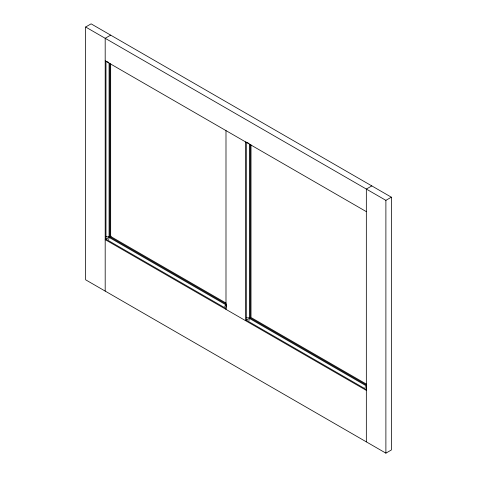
<?xml version="1.0" encoding="UTF-8"?>
<svg xmlns="http://www.w3.org/2000/svg" width="477" height="477" viewBox="0 0 477 477"><rect width="100%" height="100%" fill="white"/><g stroke="black" fill="none" stroke-linecap="round" stroke-linejoin="round"><path stroke-width="0.72" d="M366.545 387.151L366.545 388.475M226.42 305.638L226.199 307.444M108.523 239.508L109.096 238.518M224.637 306.544L225.21 305.554M248.875 320.538L249.447 319.548M364.983 387.574L365.555 386.579M85.639 27.01L91.113 23.85L391.361 197.192L391.361 449.99L385.887 453.15L85.639 279.808L85.639 27.01L385.887 200.352L391.361 197.192M110.664 35.137L105.19 38.297L105.19 291.089M225.991 304.857L109.096 237.373L105.19 239.627L366.336 390.401M111.129 236.198L109.883 236.92L109.883 63.572M371.81 185.911L366.336 189.071L366.336 441.863M366.336 385.887L249.447 318.403L245.536 320.657L245.536 141.896M108.643 62.362L106.961 61.646M248.988 143.392L247.313 142.677M105.19 60.865L366.336 211.639M226.128 303.133L110.664 236.467L110.664 63.87M366.473 384.164L251.009 317.497L251.009 144.895M225.991 303.956L109.096 236.467A2.212 1.276 0 0 1 105.972 236.467M366.336 384.987L249.447 317.497A2.212 1.276 0 0 1 246.317 317.497M226.187 308.583L105.972 239.18L105.972 61.092M366.533 389.614L246.317 320.21L246.317 142.122M385.887 200.352L385.887 453.15M250.228 144.603L250.228 317.95M249.447 144.155L249.447 318.403M225.991 130.609L225.991 309.376M109.096 63.125L109.096 237.373M366.545 386.668A2.212 1.276 0 0 1 366.545 386.006M226.42 305.948A2.212 1.276 0 0 1 226.42 304.672"/></g></svg>
